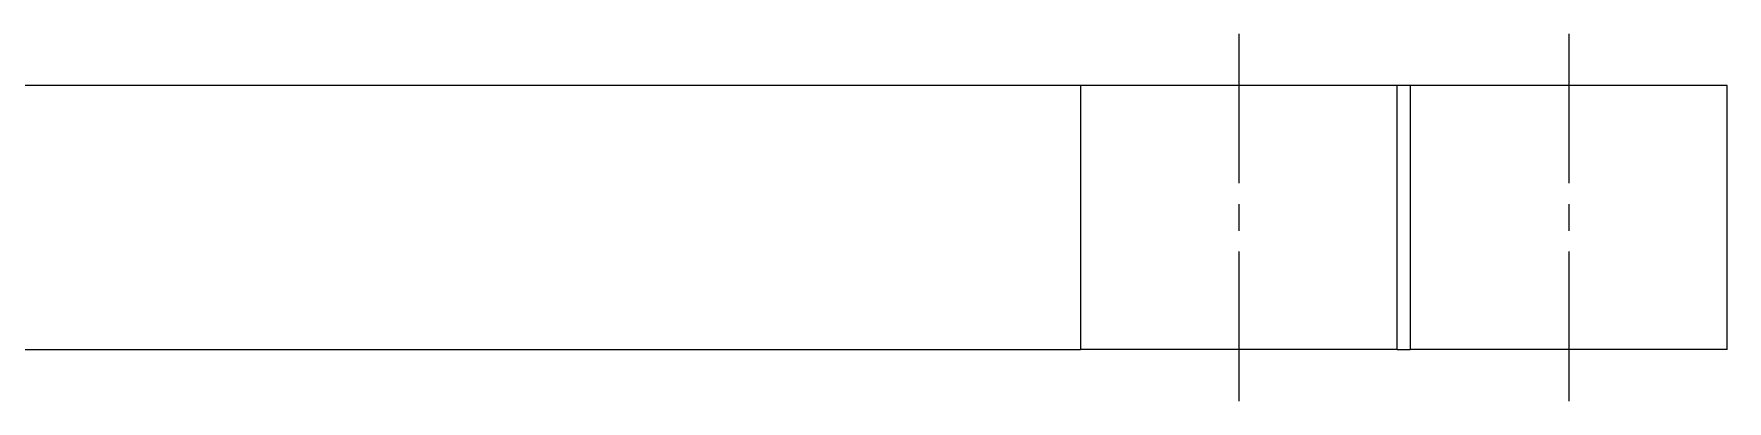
# Model space of a CAD drawing. Header units: millimetres. Extents: x 0 to 420, y 0 to 297.
# Drawn here: x 211.2 to 339.5, y 107.2 to 135 of the extents above; entities that cross this region are included whole.
import ezdxf

# ---------------------------------------------------------------- set-up
doc = ezdxf.new("R2010")
doc.units = ezdxf.units.MM
doc.layers.add('101', color=7, linetype='Continuous', true_color=0xffffff)

msp = doc.modelspace()

# ---------------------------------------------------------------- linework, layer by layer
at = {"layer": '101', "color": 163, "linetype": 'Continuous', "lineweight": 25}
for p, q in [((290.47, 131.08), (114.47, 131.08)), ((290.47, 131.08), (290.47, 111.08)), ((314.47, 111.08), (314.47, 131.08)), ((315.47, 131.08), (314.47, 131.08)), ((315.47, 131.08), (315.47, 111.08)), ((339.47, 111.08), (339.47, 131.08)), ((114.47, 111.08), (290.47, 111.08)), ((314.47, 111.08), (315.47, 111.08))]:
    msp.add_line(p, q, dxfattribs=at)
at = {"layer": '101', "color": 151, "linetype": 'Continuous', "lineweight": 18}
for p, q in [((302.47, 122.08), (302.47, 120.07)), ((327.47, 122.08), (327.47, 120.07))]:
    msp.add_line(p, q, dxfattribs=at)
for points, knots in [([(302.47, 135), (302.47, 133.42), (302.47, 123.67)], [0, 0, 0.140063, 1, 1]), ([(327.47, 135), (327.47, 133.42), (327.47, 123.67)], [0, 0, 0.140063, 1, 1]), ([(302.47, 118.49), (302.47, 110.33), (302.47, 107.15)], [0, 0, 0.719874, 1, 1]), ([(327.47, 118.49), (327.47, 110.33), (327.47, 107.15)], [0, 0, 0.719874, 1, 1])]:
    msp.add_open_spline(points, degree=1, knots=knots, dxfattribs=at)
at = {"layer": '101', "color": 163, "linetype": 'Continuous', "lineweight": 25}
for points, knots in [([(314.47, 131.08), (314.37, 131.08), (313.56, 131.08), (311.99, 131.08), (309.78, 131.08), (307.06, 131.08), (304.04, 131.08), (300.91, 131.08), (297.88, 131.08), (295.17, 131.08), (292.95, 131.08), (291.38, 131.08), (290.57, 131.08), (290.47, 131.08)], [0, 0, 0.004278, 0.038061, 0.103324, 0.195619, 0.308659, 0.434737, 0.565263, 0.691342, 0.804381, 0.896677, 0.96194, 0.995723, 1, 1]), ([(339.47, 131.08), (339.06, 131.08), (337.86, 131.08), (335.96, 131.08), (333.47, 131.08), (332.06, 131.08), (329.04, 131.08), (325.91, 131.08), (322.88, 131.08), (320.17, 131.08), (317.95, 131.08), (316.38, 131.08), (315.57, 131.08), (315.47, 131.08)], [0, 0, 0.017037, 0.066987, 0.146447, 0.25, 0.308658, 0.434737, 0.565263, 0.691342, 0.804381, 0.896677, 0.96194, 0.995723, 1, 1]), ([(314.47, 111.08), (314.06, 111.08), (312.86, 111.08), (310.96, 111.08), (308.47, 111.08), (307.06, 111.08), (304.04, 111.08), (300.91, 111.08), (297.88, 111.08), (295.17, 111.08), (292.95, 111.08), (291.38, 111.08), (290.57, 111.08), (290.47, 111.08)], [0, 0, 0.017038, 0.066987, 0.146447, 0.25, 0.308659, 0.434737, 0.565263, 0.691342, 0.804381, 0.896677, 0.96194, 0.995723, 1, 1]), ([(339.47, 111.08), (339.06, 111.08), (337.86, 111.08), (335.96, 111.08), (333.47, 111.08), (332.06, 111.08), (329.04, 111.08), (325.91, 111.08), (322.88, 111.08), (320.17, 111.08), (317.95, 111.08), (316.38, 111.08), (315.57, 111.08), (315.47, 111.08)], [0, 0, 0.017037, 0.066987, 0.146447, 0.25, 0.308658, 0.434737, 0.565263, 0.691342, 0.804381, 0.896677, 0.96194, 0.995723, 1, 1])]:
    msp.add_open_spline(points, degree=1, knots=knots, dxfattribs=at)

doc.saveas('drawing.dxf')
